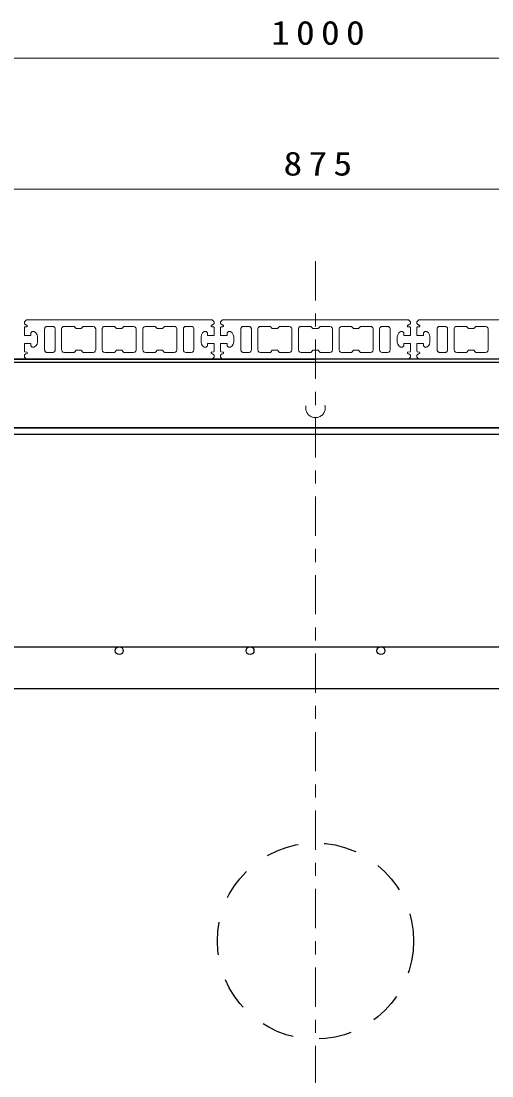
# Model space of a CAD drawing. Units: millimetres on the paper, scale 1:10. Extents: x -385 to 0, y -594 to 267.
# Drawn here: x -324.7 to -288.7, y -215.6 to -134.9 of the extents above; entities that cross this region are included whole.
import ezdxf

# ---------------------------------------------------------------- set-up
doc = ezdxf.new("R2010")
doc.units = ezdxf.units.MM
doc.linetypes.add('USER1', pattern=[4.5, 2.5, -2])
doc.linetypes.add('USER2', pattern=[6, 3, -1, 1, -1])
doc.layers.add('1_10', color=7, linetype='Continuous', lineweight=25)
doc.styles.add('ＭＳ ゴシック', font='')
doc.styles.get('ＭＳ ゴシック').set_extended_font_data('MS Gothic')

msp = doc.modelspace()

# ---------------------------------------------------------------- linework, layer by layer
at = {"layer": '1_10', "lineweight": 13}
for p, q in [((-352.187, -137.784), (-252.187, -137.784)), ((-345.937, -147.784), (-258.437, -147.784))]:
    msp.add_line(p, q, dxfattribs=at)
at = {"layer": '1_10', "linetype": 'USER2', "lineweight": 13}
msp.add_line((-302.187, -153.301), (-302.187, -245.927), dxfattribs=at)
at = {"layer": '1_10', "color": 60}
for p, q in [((-351.737, -161.014), (-252.637, -161.014)), ((-263.187, -166.064), (-341.187, -166.064)), ((-341.187, -166.514), (-263.187, -166.514))]:
    msp.add_line(p, q, dxfattribs=at)
at = {"layer": '1_10', "color": 190}
for p, q in [((-253.437, -160.784), (-350.937, -160.784)), ((-350.937, -161.014), (-253.437, -161.014)), ((-338.737, -166.014), (-265.637, -166.014))]:
    msp.add_line(p, q, dxfattribs=at)
at = {"layer": '1_10', "color": 190, "linetype": 'USER1', "lineweight": 13}
msp.add_line((-253.437, -161.014), (-350.937, -161.014), dxfattribs=at)
at = {"layer": '1_10'}
for p, q in [((-345.337, -160.784), (-302.187, -160.784)), ((-259.037, -160.784), (-302.187, -160.784)), ((-371.007, -182.784), (-251.187, -182.784))]:
    msp.add_line(p, q, dxfattribs=at)
at = {"layer": '1_10', "color": 3}
for p, q in [((-332.187, -182.784), (-272.187, -182.784)), ((-331.887, -185.984), (-272.487, -185.984))]:
    msp.add_line(p, q, dxfattribs=at)
at = {"layer": '1_10', "color": 40, "lineweight": 13}
for points in [[(-324.259, -160.25), (-324.226, -160.266), (-324.212, -160.301), (-324.212, -160.316), (-324.222, -160.347), (-324.248, -160.365), (-324.303, -160.381), (-324.312, -160.385), (-324.32, -160.39), (-324.418, -160.469), (-324.432, -160.486), (-324.437, -160.508), (-324.437, -160.634), (-324.287, -160.784), (-310.087, -160.784), (-309.937, -160.634), (-309.937, -160.508), (-309.942, -160.486), (-309.956, -160.469), (-310.054, -160.39), (-310.063, -160.385), (-310.072, -160.381), (-310.126, -160.365), (-310.152, -160.347), (-310.162, -160.316), (-310.162, -160.301), (-310.149, -160.266), (-310.116, -160.25), (-309.983, -160.238), (-309.951, -160.222), (-309.937, -160.188), (-309.937, -159.609), (-309.962, -159.584), (-310.412, -159.584), (-310.437, -159.609), (-310.437, -159.784), (-310.537, -159.884), (-310.687, -159.884), (-310.816, -159.783), (-310.903, -159.644), (-310.937, -159.484), (-310.937, -159.084), (-310.903, -158.924), (-310.816, -158.785), (-310.687, -158.684), (-310.537, -158.684), (-310.437, -158.784), (-310.437, -158.959), (-310.412, -158.984), (-309.962, -158.984), (-309.937, -158.959), (-309.937, -158.381), (-309.951, -158.346), (-309.983, -158.33), (-310.116, -158.318), (-310.149, -158.302), (-310.162, -158.268), (-310.162, -158.252), (-310.152, -158.222), (-310.126, -158.203), (-310.072, -158.187), (-310.063, -158.183), (-310.054, -158.178), (-309.956, -158.099), (-309.942, -158.082), (-309.937, -158.06), (-309.937, -157.934), (-310.087, -157.784), (-324.287, -157.784), (-324.437, -157.934), (-324.437, -158.06), (-324.432, -158.082), (-324.418, -158.099), (-324.32, -158.178), (-324.312, -158.183), (-324.303, -158.187), (-324.248, -158.203), (-324.222, -158.222), (-324.212, -158.252), (-324.212, -158.268), (-324.226, -158.302), (-324.259, -158.318), (-324.391, -158.33), (-324.424, -158.346), (-324.437, -158.381), (-324.437, -158.959), (-324.412, -158.984), (-323.962, -158.984), (-323.937, -158.959), (-323.937, -158.784), (-323.837, -158.684), (-323.687, -158.684), (-323.558, -158.785), (-323.471, -158.924), (-323.437, -159.084), (-323.437, -159.484), (-323.471, -159.644), (-323.558, -159.783), (-323.687, -159.884), (-323.837, -159.884), (-323.937, -159.784), (-323.937, -159.609), (-323.962, -159.584), (-324.412, -159.584), (-324.437, -159.609), (-324.437, -160.188), (-324.424, -160.222), (-324.391, -160.238)], [(-309.259, -160.25), (-309.226, -160.266), (-309.212, -160.301), (-309.212, -160.316), (-309.222, -160.347), (-309.248, -160.365), (-309.303, -160.381), (-309.312, -160.385), (-309.32, -160.39), (-309.418, -160.469), (-309.432, -160.486), (-309.437, -160.508), (-309.437, -160.634), (-309.287, -160.784), (-295.087, -160.784), (-294.937, -160.634), (-294.937, -160.508), (-294.942, -160.486), (-294.956, -160.469), (-295.054, -160.39), (-295.063, -160.385), (-295.072, -160.381), (-295.126, -160.365), (-295.152, -160.347), (-295.162, -160.316), (-295.162, -160.301), (-295.149, -160.266), (-295.116, -160.25), (-294.983, -160.238), (-294.951, -160.222), (-294.937, -160.188), (-294.937, -159.609), (-294.962, -159.584), (-295.412, -159.584), (-295.437, -159.609), (-295.437, -159.784), (-295.537, -159.884), (-295.687, -159.884), (-295.816, -159.783), (-295.903, -159.644), (-295.937, -159.484), (-295.937, -159.084), (-295.903, -158.924), (-295.816, -158.785), (-295.687, -158.684), (-295.537, -158.684), (-295.437, -158.784), (-295.437, -158.959), (-295.412, -158.984), (-294.962, -158.984), (-294.937, -158.959), (-294.937, -158.381), (-294.951, -158.346), (-294.983, -158.33), (-295.116, -158.318), (-295.149, -158.302), (-295.162, -158.268), (-295.162, -158.252), (-295.152, -158.222), (-295.126, -158.203), (-295.072, -158.187), (-295.063, -158.183), (-295.054, -158.178), (-294.956, -158.099), (-294.942, -158.082), (-294.937, -158.06), (-294.937, -157.934), (-295.087, -157.784), (-309.287, -157.784), (-309.437, -157.934), (-309.437, -158.06), (-309.432, -158.082), (-309.418, -158.099), (-309.32, -158.178), (-309.312, -158.183), (-309.303, -158.187), (-309.248, -158.203), (-309.222, -158.222), (-309.212, -158.252), (-309.212, -158.268), (-309.226, -158.302), (-309.259, -158.318), (-309.391, -158.33), (-309.424, -158.346), (-309.437, -158.381), (-309.437, -158.959), (-309.412, -158.984), (-308.962, -158.984), (-308.937, -158.959), (-308.937, -158.784), (-308.837, -158.684), (-308.687, -158.684), (-308.558, -158.785), (-308.471, -158.924), (-308.437, -159.084), (-308.437, -159.484), (-308.471, -159.644), (-308.558, -159.783), (-308.687, -159.884), (-308.837, -159.884), (-308.937, -159.784), (-308.937, -159.609), (-308.962, -159.584), (-309.412, -159.584), (-309.437, -159.609), (-309.437, -160.188), (-309.424, -160.222), (-309.391, -160.238)], [(-322.814, -160.239), (-322.842, -160.211), (-322.853, -160.195), (-322.864, -160.178), (-322.872, -160.161), (-322.879, -160.142), (-322.883, -160.123), (-322.886, -160.104), (-322.887, -160.084), (-322.887, -158.484), (-322.886, -158.464), (-322.883, -158.445), (-322.879, -158.426), (-322.872, -158.407), (-322.864, -158.39), (-322.853, -158.373), (-322.842, -158.357), (-322.814, -158.329), (-322.798, -158.318), (-322.781, -158.308), (-322.764, -158.299), (-322.745, -158.293), (-322.726, -158.288), (-322.707, -158.285), (-322.687, -158.284), (-322.287, -158.284), (-322.248, -158.288), (-322.211, -158.299), (-322.176, -158.318), (-322.146, -158.343), (-322.121, -158.373), (-322.102, -158.407), (-322.091, -158.445), (-322.087, -158.484), (-322.087, -160.084), (-322.091, -160.123), (-322.102, -160.161), (-322.121, -160.195), (-322.146, -160.225), (-322.176, -160.25), (-322.211, -160.269), (-322.248, -160.28), (-322.287, -160.284), (-322.687, -160.284), (-322.707, -160.283), (-322.726, -160.28), (-322.745, -160.275), (-322.764, -160.269), (-322.781, -160.26), (-322.798, -160.25)], [(-320.087, -158.459), (-320.037, -158.409), (-320.037, -158.384), (-319.937, -158.284), (-319.187, -158.284), (-319.087, -158.311), (-319.014, -158.384), (-318.987, -158.484), (-318.987, -160.084), (-319.014, -160.184), (-319.087, -160.257), (-319.187, -160.284), (-319.937, -160.284), (-320.037, -160.184), (-320.037, -160.159), (-320.087, -160.109), (-320.487, -160.109), (-320.537, -160.159), (-320.537, -160.184), (-320.637, -160.284), (-321.387, -160.284), (-321.487, -160.257), (-321.56, -160.184), (-321.587, -160.084), (-321.587, -158.484), (-321.572, -158.407), (-321.529, -158.343), (-321.464, -158.299), (-321.387, -158.284), (-320.637, -158.284), (-320.537, -158.384), (-320.537, -158.409), (-320.487, -158.459)], [(-316.087, -158.284), (-315.987, -158.311), (-315.914, -158.384), (-315.887, -158.484), (-315.887, -160.084), (-315.914, -160.184), (-315.987, -160.257), (-316.087, -160.284), (-316.837, -160.284), (-316.937, -160.184), (-316.937, -160.159), (-316.987, -160.109), (-317.387, -160.109), (-317.437, -160.159), (-317.437, -160.184), (-317.537, -160.284), (-318.287, -160.284), (-318.387, -160.257), (-318.46, -160.184), (-318.487, -160.084), (-318.487, -158.484), (-318.484, -158.449), (-318.475, -158.416), (-318.46, -158.384), (-318.44, -158.355), (-318.416, -158.331), (-318.387, -158.311), (-318.356, -158.296), (-318.322, -158.287), (-318.287, -158.284), (-317.537, -158.284), (-317.437, -158.384), (-317.437, -158.409), (-317.387, -158.459), (-316.987, -158.459), (-316.937, -158.409), (-316.937, -158.384), (-316.837, -158.284)], [(-312.787, -160.084), (-312.814, -160.184), (-312.887, -160.257), (-312.987, -160.284), (-313.737, -160.284), (-313.837, -160.184), (-313.837, -160.159), (-313.887, -160.109), (-314.287, -160.109), (-314.337, -160.159), (-314.337, -160.184), (-314.437, -160.284), (-315.187, -160.284), (-315.287, -160.257), (-315.36, -160.184), (-315.387, -160.084), (-315.387, -158.484), (-315.36, -158.384), (-315.287, -158.311), (-315.187, -158.284), (-314.437, -158.284), (-314.337, -158.384), (-314.337, -158.409), (-314.287, -158.459), (-313.887, -158.459), (-313.837, -158.409), (-313.837, -158.384), (-313.737, -158.284), (-312.987, -158.284), (-312.911, -158.299), (-312.846, -158.343), (-312.802, -158.407), (-312.787, -158.484)], [(-312.087, -158.284), (-311.687, -158.284), (-311.611, -158.299), (-311.546, -158.343), (-311.502, -158.407), (-311.487, -158.484), (-311.487, -160.084), (-311.514, -160.184), (-311.587, -160.257), (-311.687, -160.284), (-312.087, -160.284), (-312.164, -160.269), (-312.229, -160.225), (-312.272, -160.161), (-312.287, -160.084), (-312.287, -158.484), (-312.272, -158.407), (-312.229, -158.343), (-312.164, -158.299)], [(-307.814, -160.239), (-307.842, -160.211), (-307.853, -160.195), (-307.864, -160.178), (-307.872, -160.161), (-307.879, -160.142), (-307.883, -160.123), (-307.886, -160.104), (-307.887, -160.084), (-307.887, -158.484), (-307.886, -158.464), (-307.883, -158.445), (-307.879, -158.426), (-307.872, -158.407), (-307.864, -158.39), (-307.853, -158.373), (-307.842, -158.357), (-307.814, -158.329), (-307.798, -158.318), (-307.781, -158.308), (-307.764, -158.299), (-307.745, -158.293), (-307.726, -158.288), (-307.707, -158.285), (-307.687, -158.284), (-307.287, -158.284), (-307.248, -158.288), (-307.211, -158.299), (-307.176, -158.318), (-307.146, -158.343), (-307.121, -158.373), (-307.102, -158.407), (-307.091, -158.445), (-307.087, -158.484), (-307.087, -160.084), (-307.091, -160.123), (-307.102, -160.161), (-307.121, -160.195), (-307.146, -160.225), (-307.176, -160.25), (-307.211, -160.269), (-307.248, -160.28), (-307.287, -160.284), (-307.687, -160.284), (-307.707, -160.283), (-307.726, -160.28), (-307.745, -160.275), (-307.764, -160.269), (-307.781, -160.26), (-307.798, -160.25)], [(-305.087, -158.459), (-305.037, -158.409), (-305.037, -158.384), (-304.937, -158.284), (-304.187, -158.284), (-304.087, -158.311), (-304.014, -158.384), (-303.987, -158.484), (-303.987, -160.084), (-304.014, -160.184), (-304.087, -160.257), (-304.187, -160.284), (-304.937, -160.284), (-305.037, -160.184), (-305.037, -160.159), (-305.087, -160.109), (-305.487, -160.109), (-305.537, -160.159), (-305.537, -160.184), (-305.637, -160.284), (-306.387, -160.284), (-306.487, -160.257), (-306.56, -160.184), (-306.587, -160.084), (-306.587, -158.484), (-306.572, -158.407), (-306.529, -158.343), (-306.464, -158.299), (-306.387, -158.284), (-305.637, -158.284), (-305.537, -158.384), (-305.537, -158.409), (-305.487, -158.459)], [(-301.087, -158.284), (-300.987, -158.311), (-300.914, -158.384), (-300.887, -158.484), (-300.887, -160.084), (-300.914, -160.184), (-300.987, -160.257), (-301.087, -160.284), (-301.837, -160.284), (-301.937, -160.184), (-301.937, -160.159), (-301.987, -160.109), (-302.387, -160.109), (-302.437, -160.159), (-302.437, -160.184), (-302.537, -160.284), (-303.287, -160.284), (-303.387, -160.257), (-303.46, -160.184), (-303.487, -160.084), (-303.487, -158.484), (-303.484, -158.449), (-303.475, -158.416), (-303.46, -158.384), (-303.44, -158.355), (-303.416, -158.331), (-303.387, -158.311), (-303.356, -158.296), (-303.322, -158.287), (-303.287, -158.284), (-302.537, -158.284), (-302.437, -158.384), (-302.437, -158.409), (-302.387, -158.459), (-301.987, -158.459), (-301.937, -158.409), (-301.937, -158.384), (-301.837, -158.284)], [(-297.787, -160.084), (-297.814, -160.184), (-297.887, -160.257), (-297.987, -160.284), (-298.737, -160.284), (-298.837, -160.184), (-298.837, -160.159), (-298.887, -160.109), (-299.287, -160.109), (-299.337, -160.159), (-299.337, -160.184), (-299.437, -160.284), (-300.187, -160.284), (-300.287, -160.257), (-300.36, -160.184), (-300.387, -160.084), (-300.387, -158.484), (-300.36, -158.384), (-300.287, -158.311), (-300.187, -158.284), (-299.437, -158.284), (-299.337, -158.384), (-299.337, -158.409), (-299.287, -158.459), (-298.887, -158.459), (-298.837, -158.409), (-298.837, -158.384), (-298.737, -158.284), (-297.987, -158.284), (-297.911, -158.299), (-297.846, -158.343), (-297.802, -158.407), (-297.787, -158.484)], [(-297.087, -158.284), (-296.687, -158.284), (-296.611, -158.299), (-296.546, -158.343), (-296.502, -158.407), (-296.487, -158.484), (-296.487, -160.084), (-296.514, -160.184), (-296.587, -160.257), (-296.687, -160.284), (-297.087, -160.284), (-297.164, -160.269), (-297.229, -160.225), (-297.272, -160.161), (-297.287, -160.084), (-297.287, -158.484), (-297.272, -158.407), (-297.229, -158.343), (-297.164, -158.299)], [(-292.814, -160.239), (-292.842, -160.211), (-292.853, -160.195), (-292.864, -160.178), (-292.872, -160.161), (-292.879, -160.142), (-292.883, -160.123), (-292.886, -160.104), (-292.887, -160.084), (-292.887, -158.484), (-292.886, -158.464), (-292.883, -158.445), (-292.879, -158.426), (-292.872, -158.407), (-292.864, -158.39), (-292.853, -158.373), (-292.842, -158.357), (-292.814, -158.329), (-292.798, -158.318), (-292.781, -158.308), (-292.764, -158.299), (-292.745, -158.293), (-292.726, -158.288), (-292.707, -158.285), (-292.687, -158.284), (-292.287, -158.284), (-292.248, -158.288), (-292.211, -158.299), (-292.176, -158.318), (-292.146, -158.343), (-292.121, -158.373), (-292.102, -158.407), (-292.091, -158.445), (-292.087, -158.484), (-292.087, -160.084), (-292.091, -160.123), (-292.102, -160.161), (-292.121, -160.195), (-292.146, -160.225), (-292.176, -160.25), (-292.211, -160.269), (-292.248, -160.28), (-292.287, -160.284), (-292.687, -160.284), (-292.707, -160.283), (-292.726, -160.28), (-292.745, -160.275), (-292.764, -160.269), (-292.781, -160.26), (-292.798, -160.25)], [(-290.087, -158.459), (-290.037, -158.409), (-290.037, -158.384), (-289.937, -158.284), (-289.187, -158.284), (-289.087, -158.311), (-289.014, -158.384), (-288.987, -158.484), (-288.987, -160.084), (-289.014, -160.184), (-289.087, -160.257), (-289.187, -160.284), (-289.937, -160.284), (-290.037, -160.184), (-290.037, -160.159), (-290.087, -160.109), (-290.487, -160.109), (-290.537, -160.159), (-290.537, -160.184), (-290.637, -160.284), (-291.387, -160.284), (-291.487, -160.257), (-291.56, -160.184), (-291.587, -160.084), (-291.587, -158.484), (-291.572, -158.407), (-291.529, -158.343), (-291.464, -158.299), (-291.387, -158.284), (-290.637, -158.284), (-290.537, -158.384), (-290.537, -158.409), (-290.487, -158.459)]]:
    msp.add_lwpolyline(points, close=True, dxfattribs=at)
msp.add_lwpolyline([(-280.087, -157.784), (-294.287, -157.784), (-294.437, -157.934), (-294.437, -158.06), (-294.432, -158.082), (-294.418, -158.099), (-294.32, -158.178), (-294.312, -158.183), (-294.303, -158.187), (-294.248, -158.203), (-294.222, -158.222), (-294.212, -158.252), (-294.212, -158.268), (-294.226, -158.302), (-294.259, -158.318), (-294.391, -158.33), (-294.424, -158.346), (-294.437, -158.381), (-294.437, -158.959), (-294.412, -158.984), (-293.962, -158.984), (-293.937, -158.959), (-293.937, -158.784), (-293.837, -158.684), (-293.687, -158.684), (-293.558, -158.785), (-293.471, -158.924), (-293.437, -159.084), (-293.437, -159.484), (-293.471, -159.644), (-293.558, -159.783), (-293.687, -159.884), (-293.837, -159.884), (-293.937, -159.784), (-293.937, -159.609), (-293.962, -159.584), (-294.412, -159.584), (-294.437, -159.609), (-294.437, -160.188), (-294.424, -160.222), (-294.391, -160.238), (-294.259, -160.25), (-294.226, -160.266), (-294.212, -160.301), (-294.212, -160.316), (-294.222, -160.347), (-294.248, -160.365), (-294.303, -160.381), (-294.312, -160.385), (-294.32, -160.39), (-294.418, -160.469), (-294.432, -160.486), (-294.437, -160.508), (-294.437, -160.634), (-294.287, -160.784), (-280.087, -160.784)], dxfattribs=at)
at = {"layer": '1_10', "color": 60, "linetype": 'USER1', "lineweight": 13}
msp.add_circle((-302.187, -164.514), 0.75, dxfattribs=at)
at = {"layer": '1_10', "color": 3}
for centre in [(-317.187, -183.084), (-307.187, -183.084), (-297.187, -183.084)]:
    msp.add_circle(centre, 0.3, dxfattribs=at)
at = {"layer": '1_10', "color": 3, "linetype": 'USER1'}
msp.add_circle((-302.187, -205.284), 7.5, dxfattribs=at)

# ---------------------------------------------------------------- texts
at = {"layer": '1_10', "char_height": 1.833, "attachment_point": 8, "style": 'ＭＳ ゴシック'}
for s, insert in [('\\T1.33;\\W1.15;1000', (-301.766, -136.784)), ('\\T1.33;\\W1.15;875', (-301.771, -146.784))]:
    msp.add_mtext(s, dxfattribs=dict(at, insert=insert))

doc.saveas('drawing.dxf')
